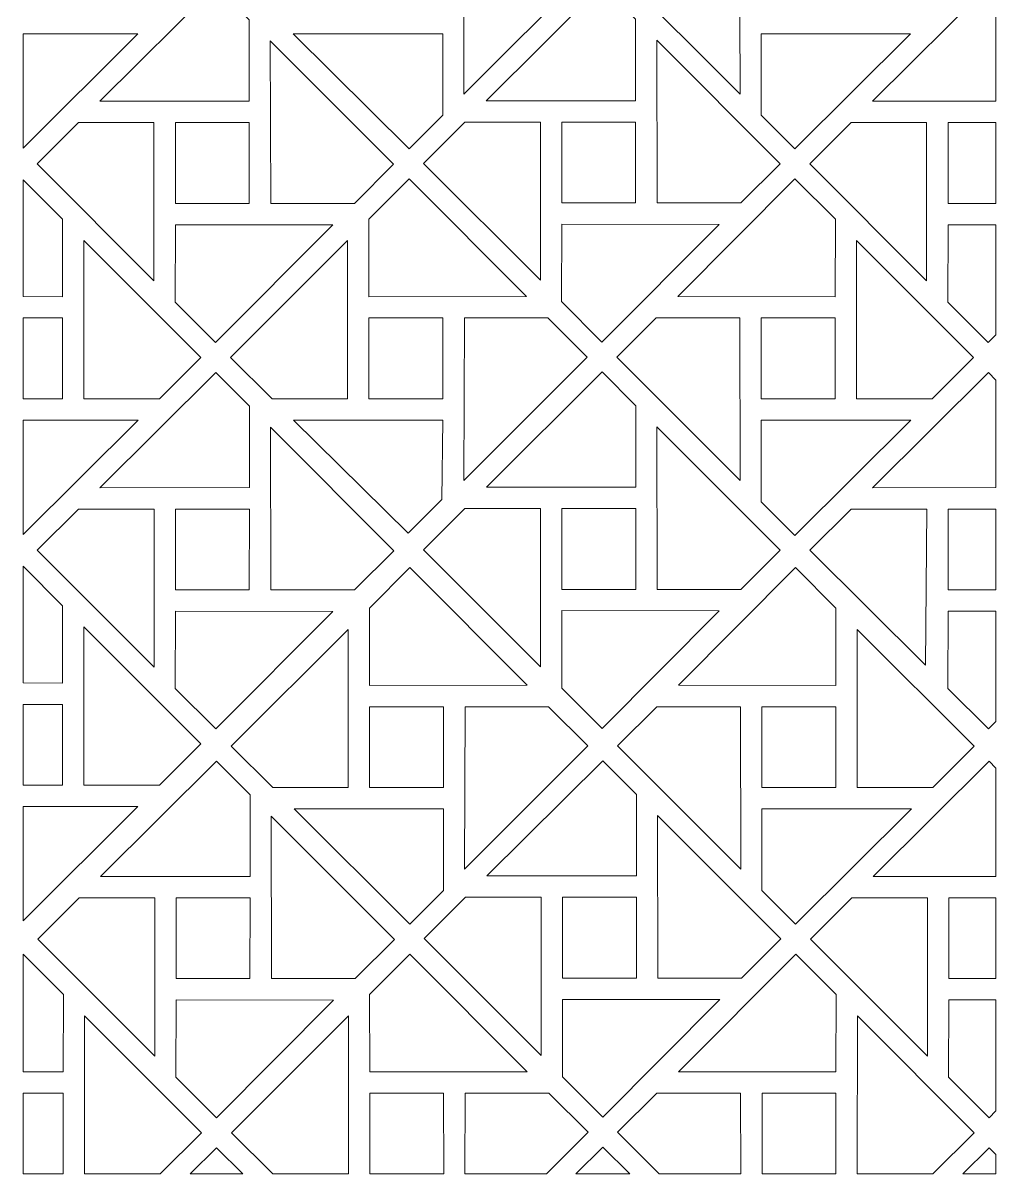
# Model space of a CAD drawing. Header units: centimetres. Extents: x -89 to 89, y -108 to 108.
# Drawn here: x 7.1 to 88.9, y -107.6 to -10.8 of the extents above; entities that cross this region are included whole.
import ezdxf

# ---------------------------------------------------------------- set-up
doc = ezdxf.new("R2010")
doc.units = ezdxf.units.CM
doc.header["$MEASUREMENT"] = 0
doc.layers.add('layer 1', color=7, linetype='Continuous')

msp = doc.modelspace()

# ---------------------------------------------------------------- linework, layer by layer
at = {"layer": 'layer 1', "color": 177, "lineweight": 9}
for points, knots in [([(44.13026, -16.75327), (44.13026, -16.75327), (44.16948, -3.07059), (44.16948, -3.07059), (44.16948, -3.07059), (44.16948, -3.07059), (51.20254, -3.07059), (51.20254, -3.07059), (51.20254, -3.07059), (51.20254, -3.07059), (54.5052, -6.36409), (54.5052, -6.36409), (54.5052, -6.36409), (54.5052, -6.36409), (44.13026, -16.75327), (44.13026, -16.75327)], [0, 0, 0, 0, 0.2, 0.2, 0.2, 0.2, 0.4, 0.4, 0.4, 0.4, 0.6, 0.6, 0.6, 0.6, 1, 1, 1, 1]), ([(67.3745, -16.75327), (67.3745, -16.75327), (67.33528, -3.07059), (67.33528, -3.07059), (67.33528, -3.07059), (67.33528, -3.07059), (60.30222, -3.07059), (60.30222, -3.07059), (60.30222, -3.07059), (60.30222, -3.07059), (56.99956, -6.36409), (56.99956, -6.36409), (56.99956, -6.36409), (56.99956, -6.36409), (67.3745, -16.75327), (67.3745, -16.75327)], [0, 0, 0, 0, 0.2, 0.2, 0.2, 0.2, 0.4, 0.4, 0.4, 0.4, 0.6, 0.6, 0.6, 0.6, 1, 1, 1, 1]), ([(26.08653, -17.34651), (26.08653, -17.34651), (26.08523, -10.4938), (26.08523, -10.4938), (26.08523, -10.4938), (26.08523, -10.4938), (23.25332, -7.65749), (23.25332, -7.65749), (23.25332, -7.65749), (23.25332, -7.65749), (13.51486, -17.35775), (13.51486, -17.35775), (13.51486, -17.35775), (13.51486, -17.35775), (26.08653, -17.34651), (26.08653, -17.34651)], [0, 0, 0, 0, 0.2, 0.2, 0.2, 0.2, 0.4, 0.4, 0.4, 0.4, 0.6, 0.6, 0.6, 0.6, 1, 1, 1, 1]), ([(58.5901, -17.30217), (58.5901, -17.30217), (58.5888, -10.44946), (58.5888, -10.44946), (58.5888, -10.44946), (58.5888, -10.44946), (55.75689, -7.61315), (55.75689, -7.61315), (55.75689, -7.61315), (55.75689, -7.61315), (46.01843, -17.31341), (46.01843, -17.31341), (46.01843, -17.31341), (46.01843, -17.31341), (58.5901, -17.30217), (58.5901, -17.30217)], [0, 0, 0, 0, 0.2, 0.2, 0.2, 0.2, 0.4, 0.4, 0.4, 0.4, 0.6, 0.6, 0.6, 0.6, 1, 1, 1, 1]), ([(88.90136, -17.34827), (88.90136, -17.34827), (88.90135, -8.30659), (88.90135, -8.30659), (88.90135, -8.30659), (88.90135, -8.30659), (88.25306, -7.65729), (88.25306, -7.65729), (88.25306, -7.65729), (88.25306, -7.65729), (78.5146, -17.35755), (78.5146, -17.35755), (78.5146, -17.35755), (78.5146, -17.35755), (88.90136, -17.34827), (88.90136, -17.34827)], [0, 0, 0, 0, 0.2, 0.2, 0.2, 0.2, 0.4, 0.4, 0.4, 0.4, 0.6, 0.6, 0.6, 0.6, 1, 1, 1, 1]), ([(7.05421, -11.67238), (7.05421, -11.67238), (7.05423, -21.2869), (7.05423, -21.2869), (7.05423, -21.2869), (7.05423, -21.2869), (16.7153, -11.66372), (16.7153, -11.66372), (16.7153, -11.66372), (16.7153, -11.66372), (7.05421, -11.67238), (7.05421, -11.67238)], [0, 0, 0, 0, 0.25, 0.25, 0.25, 0.25, 0.5, 0.5, 0.5, 0.5, 1, 1, 1, 1]), ([(27.85565, -12.2682), (27.85565, -12.2682), (27.89487, -25.95088), (27.89487, -25.95088), (27.89487, -25.95088), (27.89487, -25.95088), (34.92793, -25.95088), (34.92793, -25.95088), (34.92793, -25.95088), (34.92793, -25.95088), (38.23059, -22.65738), (38.23059, -22.65738), (38.23059, -22.65738), (38.23059, -22.65738), (27.85565, -12.2682), (27.85565, -12.2682)], [0, 0, 0, 0, 0.2, 0.2, 0.2, 0.2, 0.4, 0.4, 0.4, 0.4, 0.6, 0.6, 0.6, 0.6, 1, 1, 1, 1]), ([(42.36114, -11.67496), (42.36114, -11.67496), (42.35984, -18.52767), (42.35984, -18.52767), (42.35984, -18.52767), (42.35984, -18.52767), (39.52793, -21.36398), (39.52793, -21.36398), (39.52793, -21.36398), (39.52793, -21.36398), (29.78947, -11.66372), (29.78947, -11.66372), (29.78947, -11.66372), (29.78947, -11.66372), (42.36114, -11.67496), (42.36114, -11.67496)], [0, 0, 0, 0, 0.2, 0.2, 0.2, 0.2, 0.4, 0.4, 0.4, 0.4, 0.6, 0.6, 0.6, 0.6, 1, 1, 1, 1]), ([(60.35922, -12.22386), (60.35922, -12.22386), (60.39844, -25.90654), (60.39844, -25.90654), (60.39844, -25.90654), (60.39844, -25.90654), (67.4315, -25.90654), (67.4315, -25.90654), (67.4315, -25.90654), (67.4315, -25.90654), (70.73416, -22.61304), (70.73416, -22.61304), (70.73416, -22.61304), (70.73416, -22.61304), (60.35922, -12.22386), (60.35922, -12.22386)], [0, 0, 0, 0, 0.2, 0.2, 0.2, 0.2, 0.4, 0.4, 0.4, 0.4, 0.6, 0.6, 0.6, 0.6, 1, 1, 1, 1]), ([(69.14362, -11.67496), (69.14362, -11.67496), (69.14492, -18.52767), (69.14492, -18.52767), (69.14492, -18.52767), (69.14492, -18.52767), (71.97683, -21.36398), (71.97683, -21.36398), (71.97683, -21.36398), (71.97683, -21.36398), (81.71529, -11.66372), (81.71529, -11.66372), (81.71529, -11.66372), (81.71529, -11.66372), (69.14362, -11.67496), (69.14362, -11.67496)], [0, 0, 0, 0, 0.2, 0.2, 0.2, 0.2, 0.4, 0.4, 0.4, 0.4, 0.6, 0.6, 0.6, 0.6, 1, 1, 1, 1]), ([(18.06847, -32.46504), (18.06847, -32.46504), (8.23062, -22.6213), (8.23062, -22.6213), (8.23062, -22.6213), (8.23062, -22.6213), (11.71716, -19.152), (11.71716, -19.152), (11.71716, -19.152), (11.71716, -19.152), (18.06889, -19.15182), (18.06889, -19.15182), (18.06889, -19.15182), (18.06889, -19.15182), (18.06847, -32.46504), (18.06847, -32.46504)], [0, 0, 0, 0, 0.2, 0.2, 0.2, 0.2, 0.4, 0.4, 0.4, 0.4, 0.6, 0.6, 0.6, 0.6, 1, 1, 1, 1]), ([(19.87067, -19.15201), (19.87067, -19.15201), (26.08773, -19.15069), (26.08773, -19.15069), (26.08773, -19.15069), (26.08773, -19.15069), (26.07846, -25.95088), (26.07846, -25.95088), (26.07846, -25.95088), (26.07846, -25.95088), (19.87107, -25.95088), (19.87107, -25.95088), (19.87107, -25.95088), (19.87107, -25.95088), (19.87067, -19.15201), (19.87067, -19.15201)], [0, 0, 0, 0, 0.2, 0.2, 0.2, 0.2, 0.4, 0.4, 0.4, 0.4, 0.6, 0.6, 0.6, 0.6, 1, 1, 1, 1]), ([(50.57204, -32.4207), (50.57204, -32.4207), (40.73419, -22.57696), (40.73419, -22.57696), (40.73419, -22.57696), (40.73419, -22.57696), (44.22073, -19.10766), (44.22073, -19.10766), (44.22073, -19.10766), (44.22073, -19.10766), (50.57246, -19.10748), (50.57246, -19.10748), (50.57246, -19.10748), (50.57246, -19.10748), (50.57204, -32.4207), (50.57204, -32.4207)], [0, 0, 0, 0, 0.2, 0.2, 0.2, 0.2, 0.4, 0.4, 0.4, 0.4, 0.6, 0.6, 0.6, 0.6, 1, 1, 1, 1]), ([(52.37424, -19.10767), (52.37424, -19.10767), (58.5913, -19.10635), (58.5913, -19.10635), (58.5913, -19.10635), (58.5913, -19.10635), (58.58203, -25.90654), (58.58203, -25.90654), (58.58203, -25.90654), (58.58203, -25.90654), (52.37464, -25.90654), (52.37464, -25.90654), (52.37464, -25.90654), (52.37464, -25.90654), (52.37424, -19.10767), (52.37424, -19.10767)], [0, 0, 0, 0, 0.2, 0.2, 0.2, 0.2, 0.4, 0.4, 0.4, 0.4, 0.6, 0.6, 0.6, 0.6, 1, 1, 1, 1]), ([(83.06821, -32.46484), (83.06821, -32.46484), (73.23036, -22.6211), (73.23036, -22.6211), (73.23036, -22.6211), (73.23036, -22.6211), (76.7169, -19.1518), (76.7169, -19.1518), (76.7169, -19.1518), (76.7169, -19.1518), (83.06863, -19.15162), (83.06863, -19.15162), (83.06863, -19.15162), (83.06863, -19.15162), (83.06821, -32.46484), (83.06821, -32.46484)], [0, 0, 0, 0, 0.2, 0.2, 0.2, 0.2, 0.4, 0.4, 0.4, 0.4, 0.6, 0.6, 0.6, 0.6, 1, 1, 1, 1]), ([(88.90135, -25.95068), (88.90135, -25.95068), (88.90136, -19.15096), (88.90136, -19.15096), (88.90136, -19.15096), (88.90136, -19.15096), (84.87041, -19.15181), (84.87041, -19.15181), (84.87041, -19.15181), (84.87041, -19.15181), (84.87081, -25.95068), (84.87081, -25.95068), (84.87081, -25.95068), (84.87081, -25.95068), (88.90135, -25.95068), (88.90135, -25.95068)], [0, 0, 0, 0, 0.2, 0.2, 0.2, 0.2, 0.4, 0.4, 0.4, 0.4, 0.6, 0.6, 0.6, 0.6, 1, 1, 1, 1]), ([(7.05421, -23.95147), (7.05421, -23.95147), (7.05423, -33.79505), (7.05423, -33.79505), (7.05423, -33.79505), (7.05423, -33.79505), (10.37015, -33.79851), (10.37015, -33.79851), (10.37015, -33.79851), (10.37015, -33.79851), (10.38816, -27.28826), (10.38816, -27.28826), (10.38816, -27.28826), (10.38816, -27.28826), (7.05421, -23.95147), (7.05421, -23.95147)], [0, 0, 0, 0, 0.2, 0.2, 0.2, 0.2, 0.4, 0.4, 0.4, 0.4, 0.6, 0.6, 0.6, 0.6, 1, 1, 1, 1]), ([(49.39675, -33.7847), (49.39675, -33.7847), (36.15682, -33.79851), (36.15682, -33.79851), (36.15682, -33.79851), (36.15682, -33.79851), (36.13881, -27.28826), (36.13881, -27.28826), (36.13881, -27.28826), (36.13881, -27.28826), (39.53902, -23.88514), (39.53902, -23.88514), (39.53902, -23.88514), (39.53902, -23.88514), (49.39675, -33.7847), (49.39675, -33.7847)], [0, 0, 0, 0, 0.2, 0.2, 0.2, 0.2, 0.4, 0.4, 0.4, 0.4, 0.6, 0.6, 0.6, 0.6, 1, 1, 1, 1]), ([(62.13021, -33.7847), (62.13021, -33.7847), (75.37014, -33.79851), (75.37014, -33.79851), (75.37014, -33.79851), (75.37014, -33.79851), (75.38815, -27.28826), (75.38815, -27.28826), (75.38815, -27.28826), (75.38815, -27.28826), (71.98794, -23.88514), (71.98794, -23.88514), (71.98794, -23.88514), (71.98794, -23.88514), (62.13021, -33.7847), (62.13021, -33.7847)], [0, 0, 0, 0, 0.2, 0.2, 0.2, 0.2, 0.4, 0.4, 0.4, 0.4, 0.6, 0.6, 0.6, 0.6, 1, 1, 1, 1]), ([(33.11104, -27.75788), (33.11104, -27.75788), (19.87111, -27.74407), (19.87111, -27.74407), (19.87111, -27.74407), (19.87111, -27.74407), (19.8531, -34.25432), (19.8531, -34.25432), (19.8531, -34.25432), (19.8531, -34.25432), (23.25331, -37.65744), (23.25331, -37.65744), (23.25331, -37.65744), (23.25331, -37.65744), (33.11104, -27.75788), (33.11104, -27.75788)], [0, 0, 0, 0, 0.2, 0.2, 0.2, 0.2, 0.4, 0.4, 0.4, 0.4, 0.6, 0.6, 0.6, 0.6, 1, 1, 1, 1]), ([(65.61461, -27.71354), (65.61461, -27.71354), (52.37468, -27.69973), (52.37468, -27.69973), (52.37468, -27.69973), (52.37468, -27.69973), (52.35667, -34.20998), (52.35667, -34.20998), (52.35667, -34.20998), (52.35667, -34.20998), (55.75688, -37.6131), (55.75688, -37.6131), (55.75688, -37.6131), (55.75688, -37.6131), (65.61461, -27.71354), (65.61461, -27.71354)], [0, 0, 0, 0, 0.2, 0.2, 0.2, 0.2, 0.4, 0.4, 0.4, 0.4, 0.6, 0.6, 0.6, 0.6, 1, 1, 1, 1]), ([(88.90135, -37.00617), (88.90135, -37.00617), (88.90135, -27.74807), (88.90135, -27.74807), (88.90135, -27.74807), (88.90135, -27.74807), (84.87085, -27.74387), (84.87085, -27.74387), (84.87085, -27.74387), (84.87085, -27.74387), (84.85284, -34.25412), (84.85284, -34.25412), (84.85284, -34.25412), (84.85284, -34.25412), (88.25305, -37.65724), (88.25305, -37.65724), (88.25305, -37.65724), (88.25305, -37.65724), (88.90135, -37.00617), (88.90135, -37.00617)], [0, 0, 0, 0, 0.16666667, 0.16666667, 0.16666667, 0.16666667, 0.33333333, 0.33333333, 0.33333333, 0.33333333, 0.5, 0.5, 0.5, 0.5, 0.66666667, 0.66666667, 0.66666667, 0.66666667, 1, 1, 1, 1]), ([(12.17279, -29.07754), (12.17279, -29.07754), (22.01064, -38.92128), (22.01064, -38.92128), (22.01064, -38.92128), (22.01064, -38.92128), (18.5241, -42.39058), (18.5241, -42.39058), (18.5241, -42.39058), (18.5241, -42.39058), (12.17237, -42.39076), (12.17237, -42.39076), (12.17237, -42.39076), (12.17237, -42.39076), (12.17279, -29.07754), (12.17279, -29.07754)], [0, 0, 0, 0, 0.2, 0.2, 0.2, 0.2, 0.4, 0.4, 0.4, 0.4, 0.6, 0.6, 0.6, 0.6, 1, 1, 1, 1]), ([(34.35418, -29.07754), (34.35418, -29.07754), (24.51633, -38.92128), (24.51633, -38.92128), (24.51633, -38.92128), (24.51633, -38.92128), (28.00287, -42.39058), (28.00287, -42.39058), (28.00287, -42.39058), (28.00287, -42.39058), (34.3546, -42.39076), (34.3546, -42.39076), (34.3546, -42.39076), (34.3546, -42.39076), (34.35418, -29.07754), (34.35418, -29.07754)], [0, 0, 0, 0, 0.2, 0.2, 0.2, 0.2, 0.4, 0.4, 0.4, 0.4, 0.6, 0.6, 0.6, 0.6, 1, 1, 1, 1]), ([(77.17278, -29.07754), (77.17278, -29.07754), (87.01063, -38.92128), (87.01063, -38.92128), (87.01063, -38.92128), (87.01063, -38.92128), (83.52409, -42.39058), (83.52409, -42.39058), (83.52409, -42.39058), (83.52409, -42.39058), (77.17236, -42.39076), (77.17236, -42.39076), (77.17236, -42.39076), (77.17236, -42.39076), (77.17278, -29.07754), (77.17278, -29.07754)], [0, 0, 0, 0, 0.2, 0.2, 0.2, 0.2, 0.4, 0.4, 0.4, 0.4, 0.6, 0.6, 0.6, 0.6, 1, 1, 1, 1]), ([(7.05421, -35.5917), (7.05421, -35.5917), (7.05421, -42.39126), (7.05421, -42.39126), (7.05421, -42.39126), (7.05421, -42.39126), (10.37059, -42.39057), (10.37059, -42.39057), (10.37059, -42.39057), (10.37059, -42.39057), (10.37019, -35.5917), (10.37019, -35.5917), (10.37019, -35.5917), (10.37019, -35.5917), (7.05421, -35.5917), (7.05421, -35.5917)], [0, 0, 0, 0, 0.2, 0.2, 0.2, 0.2, 0.4, 0.4, 0.4, 0.4, 0.6, 0.6, 0.6, 0.6, 1, 1, 1, 1]), ([(36.15638, -42.39057), (36.15638, -42.39057), (42.37344, -42.39189), (42.37344, -42.39189), (42.37344, -42.39189), (42.37344, -42.39189), (42.36417, -35.5917), (42.36417, -35.5917), (42.36417, -35.5917), (42.36417, -35.5917), (36.15678, -35.5917), (36.15678, -35.5917), (36.15678, -35.5917), (36.15678, -35.5917), (36.15638, -42.39057), (36.15638, -42.39057)], [0, 0, 0, 0, 0.2, 0.2, 0.2, 0.2, 0.4, 0.4, 0.4, 0.4, 0.6, 0.6, 0.6, 0.6, 1, 1, 1, 1]), ([(44.14136, -49.27438), (44.14136, -49.27438), (44.18058, -35.5917), (44.18058, -35.5917), (44.18058, -35.5917), (44.18058, -35.5917), (51.21364, -35.5917), (51.21364, -35.5917), (51.21364, -35.5917), (51.21364, -35.5917), (54.5163, -38.8852), (54.5163, -38.8852), (54.5163, -38.8852), (54.5163, -38.8852), (44.14136, -49.27438), (44.14136, -49.27438)], [0, 0, 0, 0, 0.2, 0.2, 0.2, 0.2, 0.4, 0.4, 0.4, 0.4, 0.6, 0.6, 0.6, 0.6, 1, 1, 1, 1]), ([(67.3856, -49.27438), (67.3856, -49.27438), (67.34638, -35.5917), (67.34638, -35.5917), (67.34638, -35.5917), (67.34638, -35.5917), (60.31332, -35.5917), (60.31332, -35.5917), (60.31332, -35.5917), (60.31332, -35.5917), (57.01066, -38.8852), (57.01066, -38.8852), (57.01066, -38.8852), (57.01066, -38.8852), (67.3856, -49.27438), (67.3856, -49.27438)], [0, 0, 0, 0, 0.2, 0.2, 0.2, 0.2, 0.4, 0.4, 0.4, 0.4, 0.6, 0.6, 0.6, 0.6, 1, 1, 1, 1]), ([(75.37058, -42.39057), (75.37058, -42.39057), (69.15352, -42.39189), (69.15352, -42.39189), (69.15352, -42.39189), (69.15352, -42.39189), (69.16279, -35.5917), (69.16279, -35.5917), (69.16279, -35.5917), (69.16279, -35.5917), (75.37018, -35.5917), (75.37018, -35.5917), (75.37018, -35.5917), (75.37018, -35.5917), (75.37058, -42.39057), (75.37058, -42.39057)], [0, 0, 0, 0, 0.2, 0.2, 0.2, 0.2, 0.4, 0.4, 0.4, 0.4, 0.6, 0.6, 0.6, 0.6, 1, 1, 1, 1]), ([(26.09763, -49.86762), (26.09763, -49.86762), (26.09633, -43.01491), (26.09633, -43.01491), (26.09633, -43.01491), (26.09633, -43.01491), (23.26442, -40.1786), (23.26442, -40.1786), (23.26442, -40.1786), (23.26442, -40.1786), (13.52596, -49.87886), (13.52596, -49.87886), (13.52596, -49.87886), (13.52596, -49.87886), (26.09763, -49.86762), (26.09763, -49.86762)], [0, 0, 0, 0, 0.2, 0.2, 0.2, 0.2, 0.4, 0.4, 0.4, 0.4, 0.6, 0.6, 0.6, 0.6, 1, 1, 1, 1]), ([(58.6012, -49.82328), (58.6012, -49.82328), (58.5999, -42.97057), (58.5999, -42.97057), (58.5999, -42.97057), (58.5999, -42.97057), (55.76799, -40.13426), (55.76799, -40.13426), (55.76799, -40.13426), (55.76799, -40.13426), (46.02953, -49.83452), (46.02953, -49.83452), (46.02953, -49.83452), (46.02953, -49.83452), (58.6012, -49.82328), (58.6012, -49.82328)], [0, 0, 0, 0, 0.2, 0.2, 0.2, 0.2, 0.4, 0.4, 0.4, 0.4, 0.6, 0.6, 0.6, 0.6, 1, 1, 1, 1]), ([(88.90136, -49.86937), (88.90136, -49.86937), (88.90136, -40.81659), (88.90136, -40.81659), (88.90136, -40.81659), (88.90136, -40.81659), (88.26416, -40.1784), (88.26416, -40.1784), (88.26416, -40.1784), (88.26416, -40.1784), (78.5257, -49.87866), (78.5257, -49.87866), (78.5257, -49.87866), (78.5257, -49.87866), (88.90136, -49.86937), (88.90136, -49.86937)], [0, 0, 0, 0, 0.2, 0.2, 0.2, 0.2, 0.4, 0.4, 0.4, 0.4, 0.6, 0.6, 0.6, 0.6, 1, 1, 1, 1]), ([(7.05422, -44.19345), (7.05422, -44.19345), (7.05422, -53.81907), (7.05422, -53.81907), (7.05422, -53.81907), (7.05422, -53.81907), (16.7264, -44.18483), (16.7264, -44.18483), (16.7264, -44.18483), (16.7264, -44.18483), (7.05422, -44.19345), (7.05422, -44.19345)], [0, 0, 0, 0, 0.25, 0.25, 0.25, 0.25, 0.5, 0.5, 0.5, 0.5, 1, 1, 1, 1]), ([(42.37224, -44.19607), (42.37224, -44.19607), (42.27312, -50.86794), (42.27312, -50.86794), (42.27312, -50.86794), (42.27312, -50.86794), (39.44121, -53.70425), (39.44121, -53.70425), (39.44121, -53.70425), (39.44121, -53.70425), (29.80057, -44.18483), (29.80057, -44.18483), (29.80057, -44.18483), (29.80057, -44.18483), (42.37224, -44.19607), (42.37224, -44.19607)], [0, 0, 0, 0, 0.2, 0.2, 0.2, 0.2, 0.4, 0.4, 0.4, 0.4, 0.6, 0.6, 0.6, 0.6, 1, 1, 1, 1]), ([(69.15472, -44.19607), (69.15472, -44.19607), (69.15602, -51.04878), (69.15602, -51.04878), (69.15602, -51.04878), (69.15602, -51.04878), (71.98793, -53.88509), (71.98793, -53.88509), (71.98793, -53.88509), (71.98793, -53.88509), (81.72639, -44.18483), (81.72639, -44.18483), (81.72639, -44.18483), (81.72639, -44.18483), (69.15472, -44.19607), (69.15472, -44.19607)], [0, 0, 0, 0, 0.2, 0.2, 0.2, 0.2, 0.4, 0.4, 0.4, 0.4, 0.6, 0.6, 0.6, 0.6, 1, 1, 1, 1]), ([(27.86675, -44.78931), (27.86675, -44.78931), (27.90597, -58.47199), (27.90597, -58.47199), (27.90597, -58.47199), (27.90597, -58.47199), (34.93903, -58.47199), (34.93903, -58.47199), (34.93903, -58.47199), (34.93903, -58.47199), (38.24169, -55.17849), (38.24169, -55.17849), (38.24169, -55.17849), (38.24169, -55.17849), (27.86675, -44.78931), (27.86675, -44.78931)], [0, 0, 0, 0, 0.2, 0.2, 0.2, 0.2, 0.4, 0.4, 0.4, 0.4, 0.6, 0.6, 0.6, 0.6, 1, 1, 1, 1]), ([(60.37032, -44.74497), (60.37032, -44.74497), (60.40954, -58.42765), (60.40954, -58.42765), (60.40954, -58.42765), (60.40954, -58.42765), (67.4426, -58.42765), (67.4426, -58.42765), (67.4426, -58.42765), (67.4426, -58.42765), (70.74526, -55.13415), (70.74526, -55.13415), (70.74526, -55.13415), (70.74526, -55.13415), (60.37032, -44.74497), (60.37032, -44.74497)], [0, 0, 0, 0, 0.2, 0.2, 0.2, 0.2, 0.4, 0.4, 0.4, 0.4, 0.6, 0.6, 0.6, 0.6, 1, 1, 1, 1]), ([(18.07957, -64.98615), (18.07957, -64.98615), (8.24172, -55.14241), (8.24172, -55.14241), (8.24172, -55.14241), (8.24172, -55.14241), (11.72826, -51.67311), (11.72826, -51.67311), (11.72826, -51.67311), (11.72826, -51.67311), (18.07999, -51.67293), (18.07999, -51.67293), (18.07999, -51.67293), (18.07999, -51.67293), (18.07957, -64.98615), (18.07957, -64.98615)], [0, 0, 0, 0, 0.2, 0.2, 0.2, 0.2, 0.4, 0.4, 0.4, 0.4, 0.6, 0.6, 0.6, 0.6, 1, 1, 1, 1]), ([(19.88177, -51.67312), (19.88177, -51.67312), (26.09883, -51.6718), (26.09883, -51.6718), (26.09883, -51.6718), (26.09883, -51.6718), (26.08956, -58.47199), (26.08956, -58.47199), (26.08956, -58.47199), (26.08956, -58.47199), (19.88217, -58.47199), (19.88217, -58.47199), (19.88217, -58.47199), (19.88217, -58.47199), (19.88177, -51.67312), (19.88177, -51.67312)], [0, 0, 0, 0, 0.2, 0.2, 0.2, 0.2, 0.4, 0.4, 0.4, 0.4, 0.6, 0.6, 0.6, 0.6, 1, 1, 1, 1]), ([(50.58314, -64.94181), (50.58314, -64.94181), (40.74529, -55.09807), (40.74529, -55.09807), (40.74529, -55.09807), (40.74529, -55.09807), (44.23183, -51.62877), (44.23183, -51.62877), (44.23183, -51.62877), (44.23183, -51.62877), (50.58356, -51.62859), (50.58356, -51.62859), (50.58356, -51.62859), (50.58356, -51.62859), (50.58314, -64.94181), (50.58314, -64.94181)], [0, 0, 0, 0, 0.2, 0.2, 0.2, 0.2, 0.4, 0.4, 0.4, 0.4, 0.6, 0.6, 0.6, 0.6, 1, 1, 1, 1]), ([(52.38534, -51.62878), (52.38534, -51.62878), (58.6024, -51.62746), (58.6024, -51.62746), (58.6024, -51.62746), (58.6024, -51.62746), (58.59313, -58.42765), (58.59313, -58.42765), (58.59313, -58.42765), (58.59313, -58.42765), (52.38574, -58.42765), (52.38574, -58.42765), (52.38574, -58.42765), (52.38574, -58.42765), (52.38534, -51.62878), (52.38534, -51.62878)], [0, 0, 0, 0, 0.2, 0.2, 0.2, 0.2, 0.4, 0.4, 0.4, 0.4, 0.6, 0.6, 0.6, 0.6, 1, 1, 1, 1]), ([(82.98149, -64.80511), (82.98149, -64.80511), (73.24146, -55.14221), (73.24146, -55.14221), (73.24146, -55.14221), (73.24146, -55.14221), (76.728, -51.67291), (76.728, -51.67291), (76.728, -51.67291), (76.728, -51.67291), (83.07973, -51.67273), (83.07973, -51.67273), (83.07973, -51.67273), (83.07973, -51.67273), (82.98149, -64.80511), (82.98149, -64.80511)], [0, 0, 0, 0, 0.2, 0.2, 0.2, 0.2, 0.4, 0.4, 0.4, 0.4, 0.6, 0.6, 0.6, 0.6, 1, 1, 1, 1]), ([(88.90136, -58.47179), (88.90136, -58.47179), (88.90136, -51.67206), (88.90136, -51.67206), (88.90136, -51.67206), (88.90136, -51.67206), (84.88151, -51.67292), (84.88151, -51.67292), (84.88151, -51.67292), (84.88151, -51.67292), (84.88191, -58.47179), (84.88191, -58.47179), (84.88191, -58.47179), (84.88191, -58.47179), (88.90136, -58.47179), (88.90136, -58.47179)], [0, 0, 0, 0, 0.2, 0.2, 0.2, 0.2, 0.4, 0.4, 0.4, 0.4, 0.6, 0.6, 0.6, 0.6, 1, 1, 1, 1]), ([(7.05422, -56.46529), (7.05422, -56.46529), (7.05423, -66.30828), (7.05423, -66.30828), (7.05423, -66.30828), (7.05423, -66.30828), (10.36955, -66.31175), (10.36955, -66.31175), (10.36955, -66.31175), (10.36955, -66.31175), (10.38756, -59.8015), (10.38756, -59.8015), (10.38756, -59.8015), (10.38756, -59.8015), (7.05422, -56.46529), (7.05422, -56.46529)], [0, 0, 0, 0, 0.2, 0.2, 0.2, 0.2, 0.4, 0.4, 0.4, 0.4, 0.6, 0.6, 0.6, 0.6, 1, 1, 1, 1]), ([(49.45192, -66.50039), (49.45192, -66.50039), (36.21199, -66.5142), (36.21199, -66.5142), (36.21199, -66.5142), (36.21199, -66.5142), (36.19398, -60.00395), (36.19398, -60.00395), (36.19398, -60.00395), (36.19398, -60.00395), (39.59419, -56.60083), (39.59419, -56.60083), (39.59419, -56.60083), (39.59419, -56.60083), (49.45192, -66.50039), (49.45192, -66.50039)], [0, 0, 0, 0, 0.2, 0.2, 0.2, 0.2, 0.4, 0.4, 0.4, 0.4, 0.6, 0.6, 0.6, 0.6, 1, 1, 1, 1]), ([(62.18538, -66.50039), (62.18538, -66.50039), (75.42531, -66.5142), (75.42531, -66.5142), (75.42531, -66.5142), (75.42531, -66.5142), (75.44332, -60.00395), (75.44332, -60.00395), (75.44332, -60.00395), (75.44332, -60.00395), (72.04311, -56.60083), (72.04311, -56.60083), (72.04311, -56.60083), (72.04311, -56.60083), (62.18538, -66.50039), (62.18538, -66.50039)], [0, 0, 0, 0, 0.2, 0.2, 0.2, 0.2, 0.4, 0.4, 0.4, 0.4, 0.6, 0.6, 0.6, 0.6, 1, 1, 1, 1]), ([(33.12214, -60.27899), (33.12214, -60.27899), (19.88221, -60.26518), (19.88221, -60.26518), (19.88221, -60.26518), (19.88221, -60.26518), (19.8642, -66.77543), (19.8642, -66.77543), (19.8642, -66.77543), (19.8642, -66.77543), (23.26441, -70.17855), (23.26441, -70.17855), (23.26441, -70.17855), (23.26441, -70.17855), (33.12214, -60.27899), (33.12214, -60.27899)], [0, 0, 0, 0, 0.2, 0.2, 0.2, 0.2, 0.4, 0.4, 0.4, 0.4, 0.6, 0.6, 0.6, 0.6, 1, 1, 1, 1]), ([(65.62571, -60.23465), (65.62571, -60.23465), (52.38578, -60.22084), (52.38578, -60.22084), (52.38578, -60.22084), (52.38578, -60.22084), (52.36777, -66.73109), (52.36777, -66.73109), (52.36777, -66.73109), (52.36777, -66.73109), (55.76798, -70.13421), (55.76798, -70.13421), (55.76798, -70.13421), (55.76798, -70.13421), (65.62571, -60.23465), (65.62571, -60.23465)], [0, 0, 0, 0, 0.2, 0.2, 0.2, 0.2, 0.4, 0.4, 0.4, 0.4, 0.6, 0.6, 0.6, 0.6, 1, 1, 1, 1]), ([(88.90136, -69.53842), (88.90136, -69.53842), (88.90135, -60.26917), (88.90135, -60.26917), (88.90135, -60.26917), (88.90135, -60.26917), (84.88195, -60.26498), (84.88195, -60.26498), (84.88195, -60.26498), (84.88195, -60.26498), (84.86394, -66.77523), (84.86394, -66.77523), (84.86394, -66.77523), (84.86394, -66.77523), (88.26415, -70.17835), (88.26415, -70.17835), (88.26415, -70.17835), (88.26415, -70.17835), (88.90136, -69.53842), (88.90136, -69.53842)], [0, 0, 0, 0, 0.16666667, 0.16666667, 0.16666667, 0.16666667, 0.33333333, 0.33333333, 0.33333333, 0.33333333, 0.5, 0.5, 0.5, 0.5, 0.66666667, 0.66666667, 0.66666667, 0.66666667, 1, 1, 1, 1]), ([(12.17219, -61.59078), (12.17219, -61.59078), (22.01004, -71.43452), (22.01004, -71.43452), (22.01004, -71.43452), (22.01004, -71.43452), (18.5235, -74.90382), (18.5235, -74.90382), (18.5235, -74.90382), (18.5235, -74.90382), (12.17177, -74.904), (12.17177, -74.904), (12.17177, -74.904), (12.17177, -74.904), (12.17219, -61.59078), (12.17219, -61.59078)], [0, 0, 0, 0, 0.2, 0.2, 0.2, 0.2, 0.4, 0.4, 0.4, 0.4, 0.6, 0.6, 0.6, 0.6, 1, 1, 1, 1]), ([(34.40935, -61.79323), (34.40935, -61.79323), (24.5715, -71.63697), (24.5715, -71.63697), (24.5715, -71.63697), (24.5715, -71.63697), (28.05804, -75.10627), (28.05804, -75.10627), (28.05804, -75.10627), (28.05804, -75.10627), (34.40977, -75.10645), (34.40977, -75.10645), (34.40977, -75.10645), (34.40977, -75.10645), (34.40935, -61.79323), (34.40935, -61.79323)], [0, 0, 0, 0, 0.2, 0.2, 0.2, 0.2, 0.4, 0.4, 0.4, 0.4, 0.6, 0.6, 0.6, 0.6, 1, 1, 1, 1]), ([(77.22795, -61.79323), (77.22795, -61.79323), (87.0658, -71.63697), (87.0658, -71.63697), (87.0658, -71.63697), (87.0658, -71.63697), (83.57926, -75.10627), (83.57926, -75.10627), (83.57926, -75.10627), (83.57926, -75.10627), (77.22753, -75.10645), (77.22753, -75.10645), (77.22753, -75.10645), (77.22753, -75.10645), (77.22795, -61.79323), (77.22795, -61.79323)], [0, 0, 0, 0, 0.2, 0.2, 0.2, 0.2, 0.4, 0.4, 0.4, 0.4, 0.6, 0.6, 0.6, 0.6, 1, 1, 1, 1]), ([(7.05422, -68.10494), (7.05422, -68.10494), (7.05421, -74.9045), (7.05421, -74.9045), (7.05421, -74.9045), (7.05421, -74.9045), (10.36999, -74.90381), (10.36999, -74.90381), (10.36999, -74.90381), (10.36999, -74.90381), (10.36959, -68.10494), (10.36959, -68.10494), (10.36959, -68.10494), (10.36959, -68.10494), (7.05422, -68.10494), (7.05422, -68.10494)], [0, 0, 0, 0, 0.2, 0.2, 0.2, 0.2, 0.4, 0.4, 0.4, 0.4, 0.6, 0.6, 0.6, 0.6, 1, 1, 1, 1]), ([(36.21155, -75.10626), (36.21155, -75.10626), (42.42861, -75.10758), (42.42861, -75.10758), (42.42861, -75.10758), (42.42861, -75.10758), (42.41934, -68.30739), (42.41934, -68.30739), (42.41934, -68.30739), (42.41934, -68.30739), (36.21195, -68.30739), (36.21195, -68.30739), (36.21195, -68.30739), (36.21195, -68.30739), (36.21155, -75.10626), (36.21155, -75.10626)], [0, 0, 0, 0, 0.2, 0.2, 0.2, 0.2, 0.4, 0.4, 0.4, 0.4, 0.6, 0.6, 0.6, 0.6, 1, 1, 1, 1]), ([(44.19653, -81.99007), (44.19653, -81.99007), (44.23575, -68.30739), (44.23575, -68.30739), (44.23575, -68.30739), (44.23575, -68.30739), (51.26881, -68.30739), (51.26881, -68.30739), (51.26881, -68.30739), (51.26881, -68.30739), (54.57147, -71.60089), (54.57147, -71.60089), (54.57147, -71.60089), (54.57147, -71.60089), (44.19653, -81.99007), (44.19653, -81.99007)], [0, 0, 0, 0, 0.2, 0.2, 0.2, 0.2, 0.4, 0.4, 0.4, 0.4, 0.6, 0.6, 0.6, 0.6, 1, 1, 1, 1]), ([(67.44077, -81.99007), (67.44077, -81.99007), (67.40155, -68.30739), (67.40155, -68.30739), (67.40155, -68.30739), (67.40155, -68.30739), (60.36849, -68.30739), (60.36849, -68.30739), (60.36849, -68.30739), (60.36849, -68.30739), (57.06583, -71.60089), (57.06583, -71.60089), (57.06583, -71.60089), (57.06583, -71.60089), (67.44077, -81.99007), (67.44077, -81.99007)], [0, 0, 0, 0, 0.2, 0.2, 0.2, 0.2, 0.4, 0.4, 0.4, 0.4, 0.6, 0.6, 0.6, 0.6, 1, 1, 1, 1]), ([(75.42575, -75.10626), (75.42575, -75.10626), (69.20869, -75.10758), (69.20869, -75.10758), (69.20869, -75.10758), (69.20869, -75.10758), (69.21796, -68.30739), (69.21796, -68.30739), (69.21796, -68.30739), (69.21796, -68.30739), (75.42535, -68.30739), (75.42535, -68.30739), (75.42535, -68.30739), (75.42535, -68.30739), (75.42575, -75.10626), (75.42575, -75.10626)], [0, 0, 0, 0, 0.2, 0.2, 0.2, 0.2, 0.4, 0.4, 0.4, 0.4, 0.6, 0.6, 0.6, 0.6, 1, 1, 1, 1]), ([(26.1528, -82.58331), (26.1528, -82.58331), (26.1515, -75.7306), (26.1515, -75.7306), (26.1515, -75.7306), (26.1515, -75.7306), (23.31959, -72.89429), (23.31959, -72.89429), (23.31959, -72.89429), (23.31959, -72.89429), (13.58113, -82.59455), (13.58113, -82.59455), (13.58113, -82.59455), (13.58113, -82.59455), (26.1528, -82.58331), (26.1528, -82.58331)], [0, 0, 0, 0, 0.2, 0.2, 0.2, 0.2, 0.4, 0.4, 0.4, 0.4, 0.6, 0.6, 0.6, 0.6, 1, 1, 1, 1]), ([(58.65637, -82.53897), (58.65637, -82.53897), (58.65507, -75.68626), (58.65507, -75.68626), (58.65507, -75.68626), (58.65507, -75.68626), (55.82316, -72.84995), (55.82316, -72.84995), (55.82316, -72.84995), (55.82316, -72.84995), (46.0847, -82.55021), (46.0847, -82.55021), (46.0847, -82.55021), (46.0847, -82.55021), (58.65637, -82.53897), (58.65637, -82.53897)], [0, 0, 0, 0, 0.2, 0.2, 0.2, 0.2, 0.4, 0.4, 0.4, 0.4, 0.6, 0.6, 0.6, 0.6, 1, 1, 1, 1]), ([(88.90137, -82.58511), (88.90137, -82.58511), (88.90136, -73.47702), (88.90136, -73.47702), (88.90136, -73.47702), (88.90136, -73.47702), (88.31933, -72.89409), (88.31933, -72.89409), (88.31933, -72.89409), (88.31933, -72.89409), (78.58087, -82.59435), (78.58087, -82.59435), (78.58087, -82.59435), (78.58087, -82.59435), (88.90137, -82.58511), (88.90137, -82.58511)], [0, 0, 0, 0, 0.2, 0.2, 0.2, 0.2, 0.4, 0.4, 0.4, 0.4, 0.6, 0.6, 0.6, 0.6, 1, 1, 1, 1]), ([(7.05421, -76.70671), (7.05421, -76.70671), (7.05423, -86.3317), (7.05423, -86.3317), (7.05423, -86.3317), (7.05423, -86.3317), (16.7258, -76.69807), (16.7258, -76.69807), (16.7258, -76.69807), (16.7258, -76.69807), (7.05421, -76.70671), (7.05421, -76.70671)], [0, 0, 0, 0, 0.25, 0.25, 0.25, 0.25, 0.5, 0.5, 0.5, 0.5, 1, 1, 1, 1]), ([(42.42741, -76.91176), (42.42741, -76.91176), (42.42611, -83.76447), (42.42611, -83.76447), (42.42611, -83.76447), (42.42611, -83.76447), (39.5942, -86.60078), (39.5942, -86.60078), (39.5942, -86.60078), (39.5942, -86.60078), (29.85574, -76.90052), (29.85574, -76.90052), (29.85574, -76.90052), (29.85574, -76.90052), (42.42741, -76.91176), (42.42741, -76.91176)], [0, 0, 0, 0, 0.2, 0.2, 0.2, 0.2, 0.4, 0.4, 0.4, 0.4, 0.6, 0.6, 0.6, 0.6, 1, 1, 1, 1]), ([(60.42549, -77.46066), (60.42549, -77.46066), (60.46471, -91.14334), (60.46471, -91.14334), (60.46471, -91.14334), (60.46471, -91.14334), (67.49777, -91.14334), (67.49777, -91.14334), (67.49777, -91.14334), (67.49777, -91.14334), (70.80043, -87.84984), (70.80043, -87.84984), (70.80043, -87.84984), (70.80043, -87.84984), (60.42549, -77.46066), (60.42549, -77.46066)], [0, 0, 0, 0, 0.2, 0.2, 0.2, 0.2, 0.4, 0.4, 0.4, 0.4, 0.6, 0.6, 0.6, 0.6, 1, 1, 1, 1]), ([(69.20989, -76.91176), (69.20989, -76.91176), (69.21119, -83.76447), (69.21119, -83.76447), (69.21119, -83.76447), (69.21119, -83.76447), (72.0431, -86.60078), (72.0431, -86.60078), (72.0431, -86.60078), (72.0431, -86.60078), (81.78156, -76.90052), (81.78156, -76.90052), (81.78156, -76.90052), (81.78156, -76.90052), (69.20989, -76.91176), (69.20989, -76.91176)], [0, 0, 0, 0, 0.2, 0.2, 0.2, 0.2, 0.4, 0.4, 0.4, 0.4, 0.6, 0.6, 0.6, 0.6, 1, 1, 1, 1]), ([(27.92192, -77.505), (27.92192, -77.505), (27.96114, -91.18768), (27.96114, -91.18768), (27.96114, -91.18768), (27.96114, -91.18768), (34.9942, -91.18768), (34.9942, -91.18768), (34.9942, -91.18768), (34.9942, -91.18768), (38.29686, -87.89418), (38.29686, -87.89418), (38.29686, -87.89418), (38.29686, -87.89418), (27.92192, -77.505), (27.92192, -77.505)], [0, 0, 0, 0, 0.2, 0.2, 0.2, 0.2, 0.4, 0.4, 0.4, 0.4, 0.6, 0.6, 0.6, 0.6, 1, 1, 1, 1]), ([(18.13474, -97.70184), (18.13474, -97.70184), (8.29689, -87.8581), (8.29689, -87.8581), (8.29689, -87.8581), (8.29689, -87.8581), (11.78343, -84.3888), (11.78343, -84.3888), (11.78343, -84.3888), (11.78343, -84.3888), (18.13516, -84.38862), (18.13516, -84.38862), (18.13516, -84.38862), (18.13516, -84.38862), (18.13474, -97.70184), (18.13474, -97.70184)], [0, 0, 0, 0, 0.2, 0.2, 0.2, 0.2, 0.4, 0.4, 0.4, 0.4, 0.6, 0.6, 0.6, 0.6, 1, 1, 1, 1]), ([(19.93694, -84.38881), (19.93694, -84.38881), (26.154, -84.38749), (26.154, -84.38749), (26.154, -84.38749), (26.154, -84.38749), (26.14473, -91.18768), (26.14473, -91.18768), (26.14473, -91.18768), (26.14473, -91.18768), (19.93734, -91.18768), (19.93734, -91.18768), (19.93734, -91.18768), (19.93734, -91.18768), (19.93694, -84.38881), (19.93694, -84.38881)], [0, 0, 0, 0, 0.2, 0.2, 0.2, 0.2, 0.4, 0.4, 0.4, 0.4, 0.6, 0.6, 0.6, 0.6, 1, 1, 1, 1]), ([(50.63831, -97.6575), (50.63831, -97.6575), (40.80046, -87.81376), (40.80046, -87.81376), (40.80046, -87.81376), (40.80046, -87.81376), (44.287, -84.34446), (44.287, -84.34446), (44.287, -84.34446), (44.287, -84.34446), (50.63873, -84.34428), (50.63873, -84.34428), (50.63873, -84.34428), (50.63873, -84.34428), (50.63831, -97.6575), (50.63831, -97.6575)], [0, 0, 0, 0, 0.2, 0.2, 0.2, 0.2, 0.4, 0.4, 0.4, 0.4, 0.6, 0.6, 0.6, 0.6, 1, 1, 1, 1]), ([(52.44051, -84.34447), (52.44051, -84.34447), (58.65757, -84.34315), (58.65757, -84.34315), (58.65757, -84.34315), (58.65757, -84.34315), (58.6483, -91.14334), (58.6483, -91.14334), (58.6483, -91.14334), (58.6483, -91.14334), (52.44091, -91.14334), (52.44091, -91.14334), (52.44091, -91.14334), (52.44091, -91.14334), (52.44051, -84.34447), (52.44051, -84.34447)], [0, 0, 0, 0, 0.2, 0.2, 0.2, 0.2, 0.4, 0.4, 0.4, 0.4, 0.6, 0.6, 0.6, 0.6, 1, 1, 1, 1]), ([(83.13448, -97.70164), (83.13448, -97.70164), (73.29663, -87.8579), (73.29663, -87.8579), (73.29663, -87.8579), (73.29663, -87.8579), (76.78317, -84.3886), (76.78317, -84.3886), (76.78317, -84.3886), (76.78317, -84.3886), (83.1349, -84.38842), (83.1349, -84.38842), (83.1349, -84.38842), (83.1349, -84.38842), (83.13448, -97.70164), (83.13448, -97.70164)], [0, 0, 0, 0, 0.2, 0.2, 0.2, 0.2, 0.4, 0.4, 0.4, 0.4, 0.6, 0.6, 0.6, 0.6, 1, 1, 1, 1]), ([(88.90136, -91.18748), (88.90136, -91.18748), (88.90137, -84.38776), (88.90137, -84.38776), (88.90137, -84.38776), (88.90137, -84.38776), (84.93668, -84.38861), (84.93668, -84.38861), (84.93668, -84.38861), (84.93668, -84.38861), (84.93708, -91.18748), (84.93708, -91.18748), (84.93708, -91.18748), (84.93708, -91.18748), (88.90136, -91.18748), (88.90136, -91.18748)], [0, 0, 0, 0, 0.2, 0.2, 0.2, 0.2, 0.4, 0.4, 0.4, 0.4, 0.6, 0.6, 0.6, 0.6, 1, 1, 1, 1]), ([(7.05423, -99.03177), (7.05423, -99.03177), (10.43642, -99.03531), (10.43642, -99.03531), (10.43642, -99.03531), (10.43642, -99.03531), (10.45443, -92.52506), (10.45443, -92.52506), (10.45443, -92.52506), (10.45443, -92.52506), (7.05422, -89.12194), (7.05422, -89.12194), (7.05422, -89.12194), (7.05422, -89.12194), (7.05423, -99.03177), (7.05423, -99.03177)], [0, 0, 0, 0, 0.2, 0.2, 0.2, 0.2, 0.4, 0.4, 0.4, 0.4, 0.6, 0.6, 0.6, 0.6, 1, 1, 1, 1]), ([(49.46302, -99.0215), (49.46302, -99.0215), (36.22309, -99.03531), (36.22309, -99.03531), (36.22309, -99.03531), (36.22309, -99.03531), (36.20508, -92.52506), (36.20508, -92.52506), (36.20508, -92.52506), (36.20508, -92.52506), (39.60529, -89.12194), (39.60529, -89.12194), (39.60529, -89.12194), (39.60529, -89.12194), (49.46302, -99.0215), (49.46302, -99.0215)], [0, 0, 0, 0, 0.2, 0.2, 0.2, 0.2, 0.4, 0.4, 0.4, 0.4, 0.6, 0.6, 0.6, 0.6, 1, 1, 1, 1]), ([(62.19648, -99.0215), (62.19648, -99.0215), (75.43641, -99.03531), (75.43641, -99.03531), (75.43641, -99.03531), (75.43641, -99.03531), (75.45442, -92.52506), (75.45442, -92.52506), (75.45442, -92.52506), (75.45442, -92.52506), (72.05421, -89.12194), (72.05421, -89.12194), (72.05421, -89.12194), (72.05421, -89.12194), (62.19648, -99.0215), (62.19648, -99.0215)], [0, 0, 0, 0, 0.2, 0.2, 0.2, 0.2, 0.4, 0.4, 0.4, 0.4, 0.6, 0.6, 0.6, 0.6, 1, 1, 1, 1]), ([(33.17731, -92.99468), (33.17731, -92.99468), (19.93738, -92.98087), (19.93738, -92.98087), (19.93738, -92.98087), (19.93738, -92.98087), (19.91937, -99.49112), (19.91937, -99.49112), (19.91937, -99.49112), (19.91937, -99.49112), (23.31958, -102.89424), (23.31958, -102.89424), (23.31958, -102.89424), (23.31958, -102.89424), (33.17731, -92.99468), (33.17731, -92.99468)], [0, 0, 0, 0, 0.2, 0.2, 0.2, 0.2, 0.4, 0.4, 0.4, 0.4, 0.6, 0.6, 0.6, 0.6, 1, 1, 1, 1]), ([(65.68088, -92.95034), (65.68088, -92.95034), (52.44095, -92.93653), (52.44095, -92.93653), (52.44095, -92.93653), (52.44095, -92.93653), (52.42294, -99.44678), (52.42294, -99.44678), (52.42294, -99.44678), (52.42294, -99.44678), (55.82315, -102.8499), (55.82315, -102.8499), (55.82315, -102.8499), (55.82315, -102.8499), (65.68088, -92.95034), (65.68088, -92.95034)], [0, 0, 0, 0, 0.2, 0.2, 0.2, 0.2, 0.4, 0.4, 0.4, 0.4, 0.6, 0.6, 0.6, 0.6, 1, 1, 1, 1]), ([(88.90135, -102.30953), (88.90135, -102.30953), (88.90135, -92.9848), (88.90135, -92.9848), (88.90135, -92.9848), (88.90135, -92.9848), (84.93712, -92.98067), (84.93712, -92.98067), (84.93712, -92.98067), (84.93712, -92.98067), (84.91911, -99.49092), (84.91911, -99.49092), (84.91911, -99.49092), (84.91911, -99.49092), (88.31932, -102.89404), (88.31932, -102.89404), (88.31932, -102.89404), (88.31932, -102.89404), (88.90135, -102.30953), (88.90135, -102.30953)], [0, 0, 0, 0, 0.16666667, 0.16666667, 0.16666667, 0.16666667, 0.33333333, 0.33333333, 0.33333333, 0.33333333, 0.5, 0.5, 0.5, 0.5, 0.66666667, 0.66666667, 0.66666667, 0.66666667, 1, 1, 1, 1]), ([(12.23906, -94.31434), (12.23906, -94.31434), (22.07691, -104.15808), (22.07691, -104.15808), (22.07691, -104.15808), (22.07691, -104.15808), (18.59037, -107.62738), (18.59037, -107.62738), (18.59037, -107.62738), (18.59037, -107.62738), (12.23864, -107.62756), (12.23864, -107.62756), (12.23864, -107.62756), (12.23864, -107.62756), (12.23906, -94.31434), (12.23906, -94.31434)], [0, 0, 0, 0, 0.2, 0.2, 0.2, 0.2, 0.4, 0.4, 0.4, 0.4, 0.6, 0.6, 0.6, 0.6, 1, 1, 1, 1]), ([(34.42045, -94.31434), (34.42045, -94.31434), (24.5826, -104.15808), (24.5826, -104.15808), (24.5826, -104.15808), (24.5826, -104.15808), (28.06914, -107.62738), (28.06914, -107.62738), (28.06914, -107.62738), (28.06914, -107.62738), (34.42087, -107.62756), (34.42087, -107.62756), (34.42087, -107.62756), (34.42087, -107.62756), (34.42045, -94.31434), (34.42045, -94.31434)], [0, 0, 0, 0, 0.2, 0.2, 0.2, 0.2, 0.4, 0.4, 0.4, 0.4, 0.6, 0.6, 0.6, 0.6, 1, 1, 1, 1]), ([(77.23905, -94.31434), (77.23905, -94.31434), (87.0769, -104.15808), (87.0769, -104.15808), (87.0769, -104.15808), (87.0769, -104.15808), (83.59036, -107.62738), (83.59036, -107.62738), (83.59036, -107.62738), (83.59036, -107.62738), (77.23863, -107.62756), (77.23863, -107.62756), (77.23863, -107.62756), (77.23863, -107.62756), (77.23905, -94.31434), (77.23905, -94.31434)], [0, 0, 0, 0, 0.2, 0.2, 0.2, 0.2, 0.4, 0.4, 0.4, 0.4, 0.6, 0.6, 0.6, 0.6, 1, 1, 1, 1]), ([(7.05423, -107.6287), (7.05423, -107.6287), (7.05422, -100.8285), (7.05422, -100.8285), (7.05422, -100.8285), (7.05422, -100.8285), (10.43646, -100.8285), (10.43646, -100.8285), (10.43646, -100.8285), (10.43646, -100.8285), (10.43686, -107.62737), (10.43686, -107.62737), (10.43686, -107.62737), (10.43686, -107.62737), (7.05423, -107.6287), (7.05423, -107.6287)], [0, 0, 0, 0, 0.2, 0.2, 0.2, 0.2, 0.4, 0.4, 0.4, 0.4, 0.6, 0.6, 0.6, 0.6, 1, 1, 1, 1]), ([(36.22265, -107.62737), (36.22265, -107.62737), (42.43971, -107.62869), (42.43971, -107.62869), (42.43971, -107.62869), (42.43971, -107.62869), (42.43044, -100.8285), (42.43044, -100.8285), (42.43044, -100.8285), (42.43044, -100.8285), (36.22305, -100.8285), (36.22305, -100.8285), (36.22305, -100.8285), (36.22305, -100.8285), (36.22265, -107.62737), (36.22265, -107.62737)], [0, 0, 0, 0, 0.2, 0.2, 0.2, 0.2, 0.4, 0.4, 0.4, 0.4, 0.6, 0.6, 0.6, 0.6, 1, 1, 1, 1]), ([(44.22737, -107.62868), (44.22737, -107.62868), (51.08069, -107.62869), (51.08069, -107.62869), (51.08069, -107.62869), (51.08069, -107.62869), (54.58257, -104.122), (54.58257, -104.122), (54.58257, -104.122), (54.58257, -104.122), (51.27991, -100.8285), (51.27991, -100.8285), (51.27991, -100.8285), (51.27991, -100.8285), (44.24685, -100.8285), (44.24685, -100.8285), (44.24685, -100.8285), (44.24685, -100.8285), (44.22737, -107.62868), (44.22737, -107.62868)], [0, 0, 0, 0, 0.16666667, 0.16666667, 0.16666667, 0.16666667, 0.33333333, 0.33333333, 0.33333333, 0.33333333, 0.5, 0.5, 0.5, 0.5, 0.66666667, 0.66666667, 0.66666667, 0.66666667, 1, 1, 1, 1]), ([(60.57884, -107.62869), (60.57884, -107.62869), (67.43215, -107.62869), (67.43215, -107.62869), (67.43215, -107.62869), (67.43215, -107.62869), (67.41265, -100.8285), (67.41265, -100.8285), (67.41265, -100.8285), (67.41265, -100.8285), (60.37959, -100.8285), (60.37959, -100.8285), (60.37959, -100.8285), (60.37959, -100.8285), (57.07693, -104.122), (57.07693, -104.122), (57.07693, -104.122), (57.07693, -104.122), (60.57884, -107.62869), (60.57884, -107.62869)], [0, 0, 0, 0, 0.16666667, 0.16666667, 0.16666667, 0.16666667, 0.33333333, 0.33333333, 0.33333333, 0.33333333, 0.5, 0.5, 0.5, 0.5, 0.66666667, 0.66666667, 0.66666667, 0.66666667, 1, 1, 1, 1]), ([(75.43685, -107.62737), (75.43685, -107.62737), (69.21979, -107.62869), (69.21979, -107.62869), (69.21979, -107.62869), (69.21979, -107.62869), (69.22906, -100.8285), (69.22906, -100.8285), (69.22906, -100.8285), (69.22906, -100.8285), (75.43645, -100.8285), (75.43645, -100.8285), (75.43645, -100.8285), (75.43645, -100.8285), (75.43685, -107.62737), (75.43685, -107.62737)], [0, 0, 0, 0, 0.2, 0.2, 0.2, 0.2, 0.4, 0.4, 0.4, 0.4, 0.6, 0.6, 0.6, 0.6, 1, 1, 1, 1]), ([(21.10868, -107.62869), (21.10868, -107.62869), (25.54054, -107.62868), (25.54054, -107.62868), (25.54054, -107.62868), (25.54054, -107.62868), (23.33069, -105.4154), (23.33069, -105.4154), (23.33069, -105.4154), (23.33069, -105.4154), (21.10868, -107.62869), (21.10868, -107.62869)], [0, 0, 0, 0, 0.25, 0.25, 0.25, 0.25, 0.5, 0.5, 0.5, 0.5, 1, 1, 1, 1]), ([(53.56773, -107.62869), (53.56773, -107.62869), (58.08838, -107.62868), (58.08838, -107.62868), (58.08838, -107.62868), (58.08838, -107.62868), (55.83426, -105.37106), (55.83426, -105.37106), (55.83426, -105.37106), (55.83426, -105.37106), (53.56773, -107.62869), (53.56773, -107.62869)], [0, 0, 0, 0, 0.25, 0.25, 0.25, 0.25, 0.5, 0.5, 0.5, 0.5, 1, 1, 1, 1]), ([(88.90136, -105.98701), (88.90136, -105.98701), (88.90129, -107.62827), (88.90129, -107.62827), (88.90129, -107.62827), (88.90129, -107.62827), (86.10822, -107.6287), (86.10822, -107.6287), (86.10822, -107.6287), (86.10822, -107.6287), (88.33043, -105.4152), (88.33043, -105.4152), (88.33043, -105.4152), (88.33043, -105.4152), (88.90136, -105.98701), (88.90136, -105.98701)], [0, 0, 0, 0, 0.2, 0.2, 0.2, 0.2, 0.4, 0.4, 0.4, 0.4, 0.6, 0.6, 0.6, 0.6, 1, 1, 1, 1])]:
    msp.add_open_spline(points, degree=3, knots=knots, dxfattribs=at)

doc.saveas('drawing.dxf')
